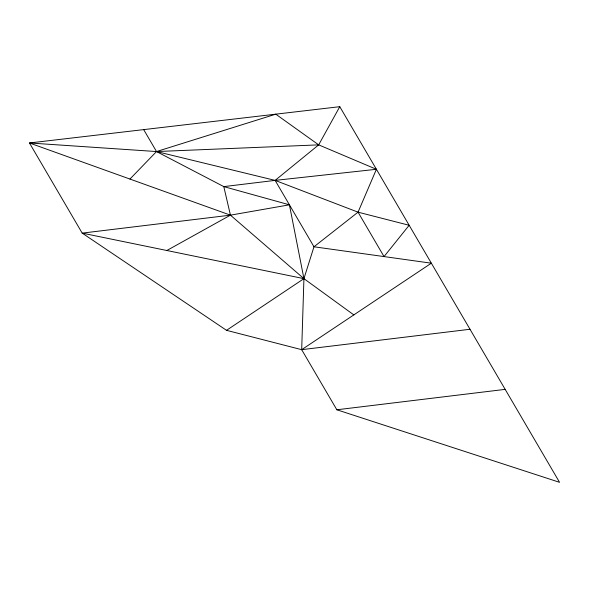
<?xml version="1.0" encoding="UTF-8"?>
<svg xmlns="http://www.w3.org/2000/svg" width="589" height="589" viewBox="0 0 589 589"><rect width="100%" height="100%" fill="white"/><g stroke="black" fill="none" stroke-linecap="round" stroke-linejoin="round"><path stroke-width="0.88" d="M353.827 314.901L303.931 278.649L230.439 215.154L29.45 142.972L339.779 106.683L559.55 482.317L336.849 409.775L301.686 349.675L303.931 278.649L289.42 204.817L223.798 186.61L156.519 151.55L29.45 142.972L82.195 233.126L226.529 330.333L301.686 349.675L470.007 329.266M226.529 330.333L303.931 278.649L313.974 246.784L358.053 212.165L376.408 169.286L318.678 144.865L275.77 114.17L156.519 151.55L129.941 179.063M166.842 250.502L230.439 215.154L223.798 186.61L275.129 180.389L318.678 144.865L339.779 106.683M301.686 349.675L431.347 263.195L313.974 246.784L275.129 180.389L156.519 151.55L143.687 129.617M289.42 204.817L230.439 215.154L82.195 233.126L303.931 278.649M336.849 409.775L505.171 389.366M376.408 169.286L275.129 180.389L358.053 212.165L409.164 225.278L384.035 256.583L358.053 212.165M156.519 151.55L318.678 144.865"/></g></svg>
